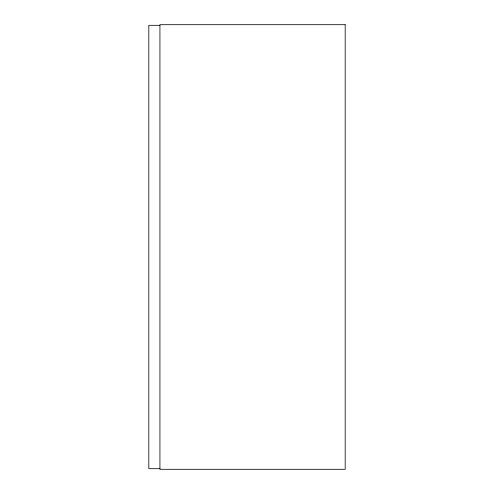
<?xml version="1.0" encoding="UTF-8"?>
<svg xmlns="http://www.w3.org/2000/svg" width="494" height="494" viewBox="0 0 494 494"><rect width="100%" height="100%" fill="white"/><g stroke="black" fill="none" stroke-linecap="round" stroke-linejoin="round"><path stroke-width="0.74" d="M159.933 25.318L148.818 25.318L148.818 468.683L159.933 468.683M345.183 24.7L159.933 24.7L159.933 469.3L345.183 469.3L345.183 24.7"/></g></svg>
